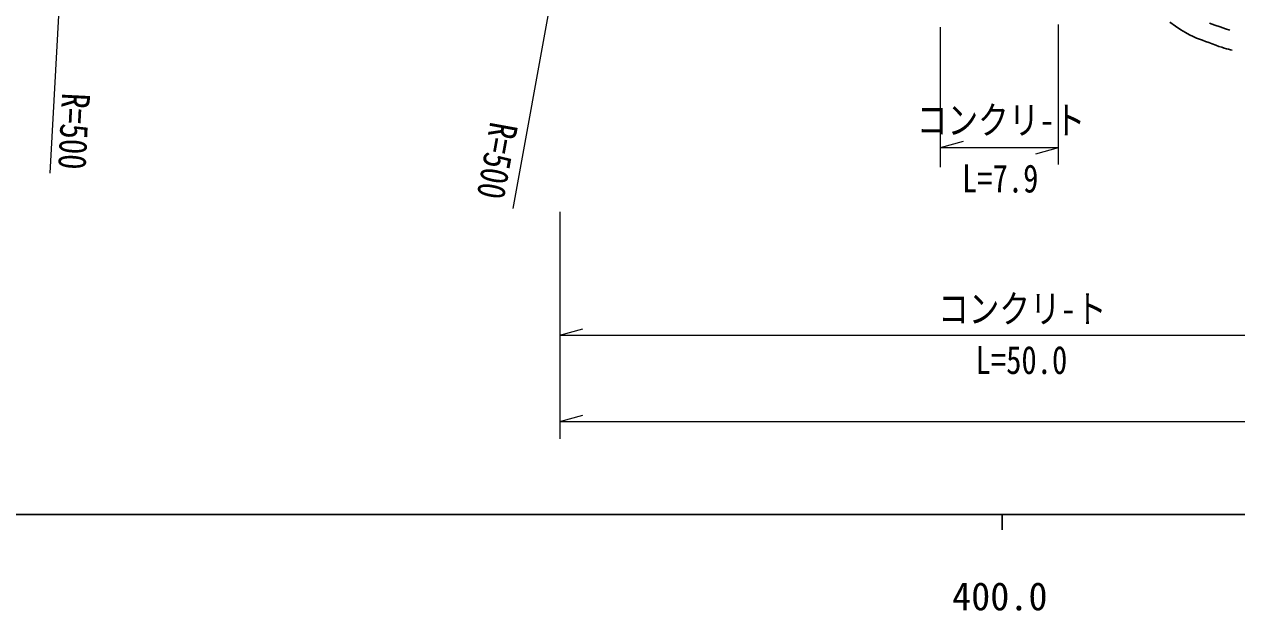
# Model space of a CAD drawing. Units: millimetres, scale not verified. Extents: x 40000 to 680000, y 20000 to 380000.
# Drawn here: x 404136 to 483309, y 198715 to 237045 of the extents above; entities that cross this region are included whole.
import ezdxf
from ezdxf.enums import TextEntityAlignment as Align

# ---------------------------------------------------------------- set-up
doc = ezdxf.new("R2010")
doc.units = ezdxf.units.MM
doc.header["$LTSCALE"] = 1000
for name, color, linetype, lineweight in [('M-BGD', 7, 'Continuous', 25), ('M-STR-HTXT', 7, 'Continuous', 13), ('M-TTL-BAND', 7, 'Continuous', 25)]:
    doc.layers.add(name, color=color, linetype=linetype, lineweight=lineweight)
doc.styles.add('ＭＳ ゴシック', font='')
doc.styles.get('ＭＳ ゴシック').set_extended_font_data('MS Gothic')

msp = doc.modelspace()

# ---------------------------------------------------------------- linework, layer by layer
at = {"layer": 'M-BGD'}
for points in [[(483015, 235343), (482902, 235373), (482768, 235409), (482630, 235446), (482484, 235489), (482325, 235538), (482146, 235598), (481944, 235671), (481713, 235760), (481479, 235849), (481267, 235925), (481067, 235994), (480872, 236065), (480672, 236144), (480460, 236239), (480227, 236356), (479964, 236503), (479664, 236687), (479317, 236914), (478949, 237179)], [(482854, 236654), (482572, 236755), (482221, 236874), (481872, 236991), (481520, 237112)]]:
    msp.add_lwpolyline(points, dxfattribs=at)
at = {"layer": 'M-STR-HTXT'}
for p, q in [((408407, 275460), (405814, 227317)), ((444388, 270931), (436048, 225010)), ((463960, 227707), (463960, 236862)), ((471680, 227875), (471680, 237030)), ((463960, 228989), (465460, 229409)), ((463960, 228989), (471680, 228989)), ((470180, 228569), (471680, 228989)), ((439112, 224787), (439112, 209953)), ((439112, 216717), (440612, 217137)), ((439112, 216717), (499304, 216717)), ((439112, 211083), (440612, 211503)), ((439112, 211083), (573719, 211083))]:
    msp.add_line(p, q, dxfattribs=at)
at = {"layer": 'M-TTL-BAND'}
for p, q in [((40000, 205000), (579000, 205000)), ((468000, 205000), (468000, 204000))]:
    msp.add_line(p, q, dxfattribs=at)

# ---------------------------------------------------------------- texts
at = {"layer": 'M-STR-HTXT', "style": 'ＭＳ ゴシック', "width": 0.8}
for rotation, p in [(267.1, (406059, 232610)), (259.7, (434036, 230831))]:
    msp.add_text('R=500', height=1833, rotation=rotation, dxfattribs=at).set_placement(p, align=Align.BOTTOM_LEFT)
for s, p in [('コンクリ-ト', (462420, 229312)), ('L=7.9', (465370, 225499)), ('コンクリ-ト', (463808, 216982)), ('L=50.0', (466258, 213638))]:
    msp.add_text(s, height=1833, dxfattribs=at).set_placement(p, align=Align.BOTTOM_LEFT)
at = {"layer": 'M-TTL-BAND', "style": 'ＭＳ ゴシック'}
msp.add_text('400.0', height=1833, dxfattribs=at).set_placement((464719, 198195), align=Align.BOTTOM_LEFT)

doc.saveas('drawing.dxf')
